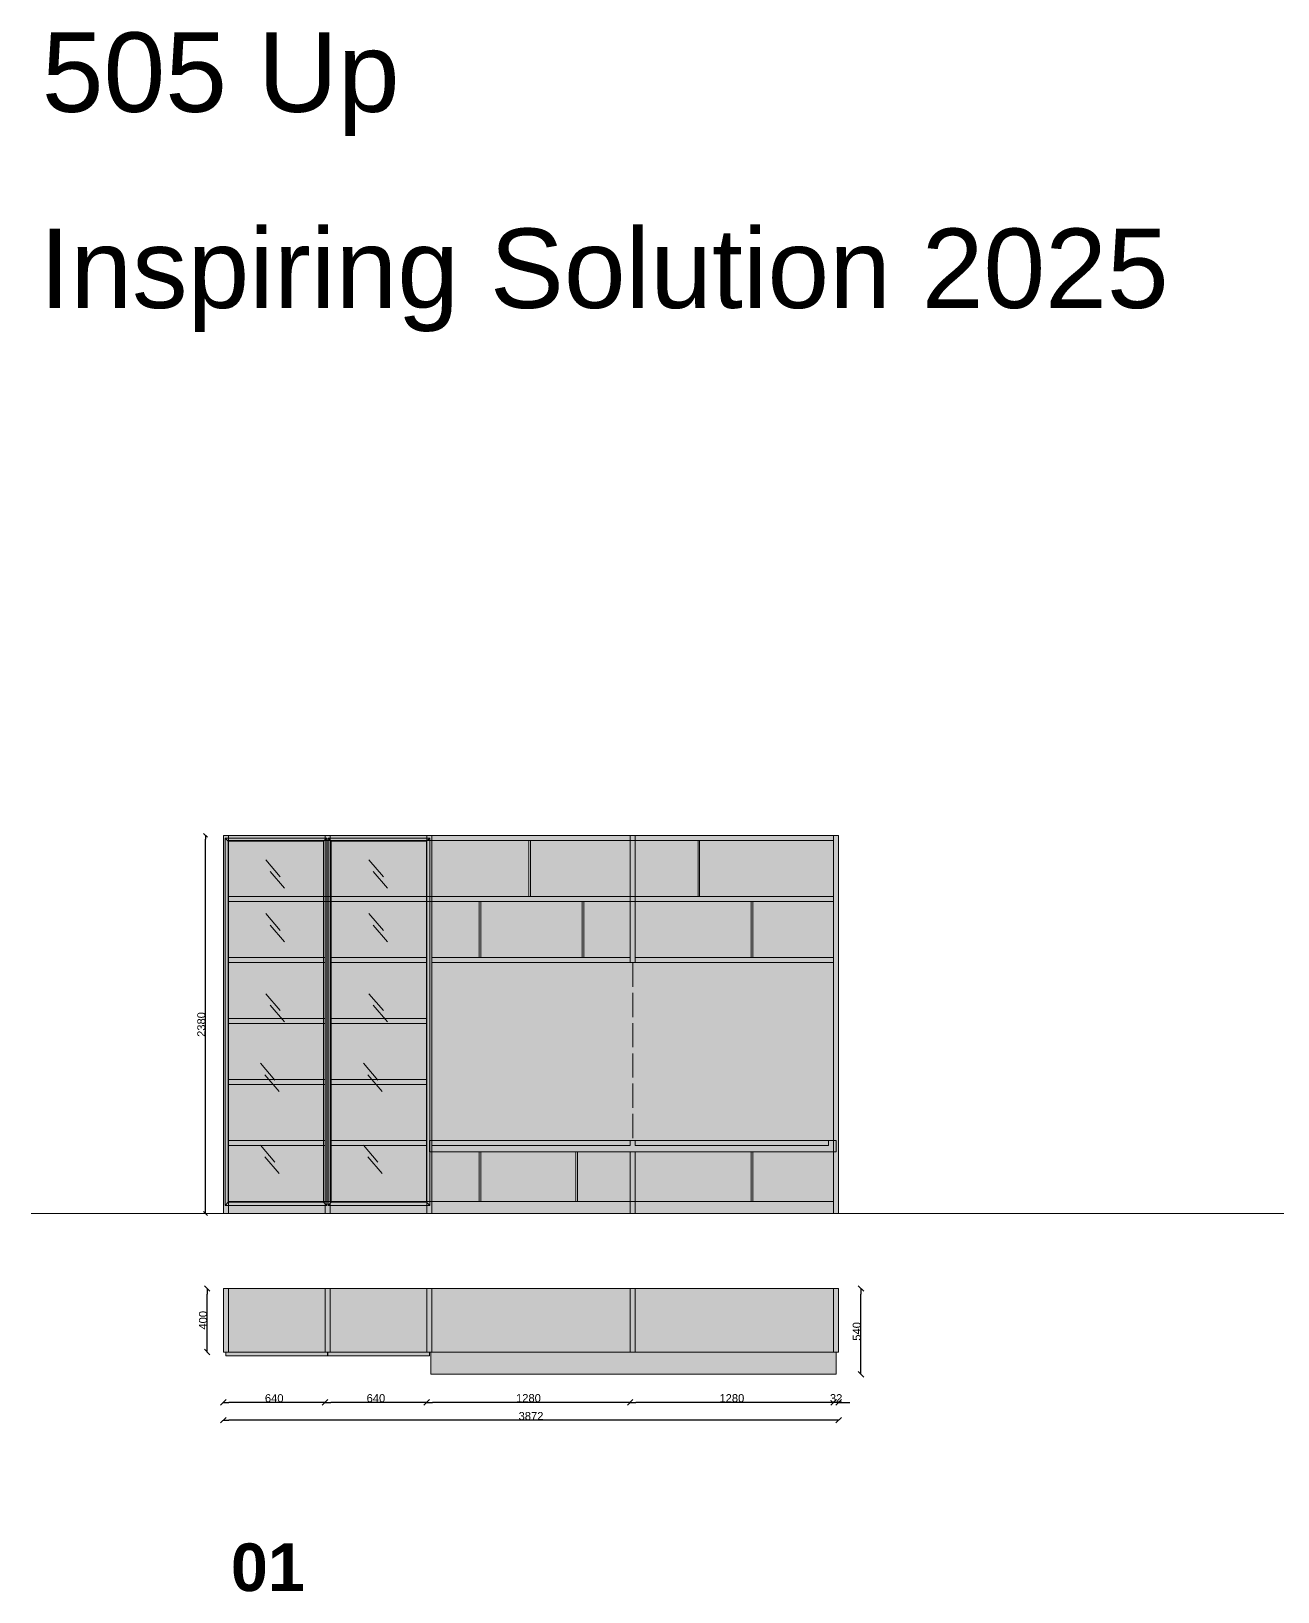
# Model space of a CAD drawing. Header units: millimetres. Extents: x -21288 to 39740, y -2987 to 21739.
# Drawn here: x -20858 to -13013, y 11920 to 21739 of the extents above; entities that cross this region are included whole.
import ezdxf

# ---------------------------------------------------------------- set-up
doc = ezdxf.new("R2010")
doc.units = ezdxf.units.MM
doc.header["$LTSCALE"] = 50
doc.header["$PDMODE"] = 1
doc.header["$PDSIZE"] = -2
doc.linetypes.add('ISO-02 Linea a tratti', pattern=[3.81, 3.048, -0.762])
doc.layers.get('0').update_dxf_attribs({"lineweight": 18})
doc.layers.add('Linee arredi', color=3, linetype='Continuous', lineweight=5)
doc.layers.add('Quote', color=7, linetype='Continuous', lineweight=5)
doc.styles.add('AI', font='Arial.ttf')
doc.styles.add('Arial', font='Arial.ttf')
doc.styles.add('Arial (bold)', font='Arial Bold.ttf')
doc.styles.add('Helvetica Neue', font='Helvetica Neue.ttf')
doc.dimstyles.new('M&C_DADA quote 2021', dxfattribs={"dimtxt": 50.344329, "dimasz": 24.727173, "dimexe": 0, "dimexo": 0, "dimgap": 0.5, "dimtad": 1, "dimdec": 0, "dimtxsty": 'Arial', "dimblk": 'VW_SLASH', "dimblk1": 'VW_SLASH', "dimblk2": 'VW_SLASH', "dimcen": 0, "dimse1": 1, "dimse2": 1, "dimazin": 0, "dimtfac": 1, "dimtdec": 0, "dimtix": 1, "dimtmove": 0, "dimatfit": 0, "dimldrblk": 'VW_SLASH-1', "dimfxl": 0, "dimfxlon": 1, "dimfrac": 2, "dimtolj": 1, "dimarcsym": 0})
doc.dimstyles.new('M&C_quote arredo', dxfattribs={"dimtxt": 50.344329, "dimasz": 35.34668, "dimexe": 0, "dimexo": 0, "dimgap": 0.5, "dimtad": 1, "dimdec": 0, "dimtxsty": 'Arial', "dimblk": 'VW_SLASH-2', "dimblk1": 'VW_SLASH-2', "dimblk2": 'VW_SLASH-2', "dimcen": 0, "dimse1": 1, "dimse2": 1, "dimazin": 0, "dimtfac": 1, "dimtdec": 0, "dimtix": 1, "dimtmove": 0, "dimatfit": 0, "dimldrblk": 'VW_SLASH-2', "dimfxl": 0, "dimfxlon": 1, "dimfrac": 2, "dimtolj": 1, "dimarcsym": 0})

# ---------------------------------------------------------------- blocks, each defined once
blk = doc.blocks.new('VW_SLASH-2')
at = {"color": 0, "linetype": 'ByBlock', "lineweight": -2, "transparency": 16777216}
blk.add_line((0, 0), (-1, 0), dxfattribs=at)
at = {"color": 0, "linetype": 'Continuous', "lineweight": -2, "transparency": 16777216, "flags": 128}
blk.add_lwpolyline([(0.5, 0.5), (-0.5, -0.5)], dxfattribs=at)
blk = doc.blocks.new('*D82')
at = {"layer": 'Defpoints', "color": 0, "linetype": 'Continuous', "transparency": 16777216}
for p in [(-19750.9, 13828.4), (-18430, 13828.4), (-18430, 13428.4)]:
    blk.add_point(p, dxfattribs=at)
at = {"layer": 'Quote', "color": 0, "linetype": 'Continuous', "lineweight": -2, "transparency": 16777216}
blk.add_line((-19750.9, 13463.7), (-19750.9, 13793), dxfattribs=at)
at = {"layer": 'Quote', "color": 0, "linetype": 'Continuous', "lineweight": -2, "transparency": 16777216, "xscale": 35.3466796875, "yscale": 35.3466796875, "zscale": 35.3466796875}
for p, rotation in [((-19750.9, 13828.4), 90), ((-19750.9, 13428.4), 270)]:
    blk.add_blockref('VW_SLASH-2', p, dxfattribs=dict(at, rotation=rotation))
at = {"layer": 'Quote', "color": 0, "linetype": 'Continuous', "lineweight": 5, "transparency": 16777216, "insert": (-19776.9, 13628.4), "char_height": 50.34, "attachment_point": 5, "rotation": 90, "style": 'Arial'}
blk.add_mtext('\\A1;400', dxfattribs=at)
blk = doc.blocks.new('*D83')
at = {"layer": 'Defpoints', "color": 0, "transparency": 16777216}
for p in [(-19648.9, 13211.7), (-19008.9, 13211.7), (-19648.9, 13111.8)]:
    blk.add_point(p, dxfattribs=at)
at = {"layer": 'Quote', "color": 0, "lineweight": -2, "transparency": 16777216}
blk.add_line((-19044.3, 13111.8), (-19613.6, 13111.8), dxfattribs=at)
at = {"layer": 'Quote', "color": 0, "lineweight": -2, "transparency": 16777216, "xscale": 35.3466796875, "yscale": 35.3466796875, "zscale": 35.3466796875, "rotation": 180}
blk.add_blockref('VW_SLASH-2', (-19648.9, 13111.8), dxfattribs=at)
at = {"layer": 'Quote', "color": 0, "lineweight": -2, "transparency": 16777216, "xscale": 35.3466796875, "yscale": 35.3466796875, "zscale": 35.3466796875}
blk.add_blockref('VW_SLASH-2', (-19008.9, 13111.8), dxfattribs=at)
at = {"layer": 'Quote', "color": 0, "transparency": 16777216, "insert": (-19328.9, 13137.7), "char_height": 50.34, "attachment_point": 5, "style": 'Arial'}
blk.add_mtext('\\A1;640', dxfattribs=at)
blk = doc.blocks.new('*D84')
at = {"layer": 'Defpoints', "color": 0, "transparency": 16777216}
for p in [(-19008.9, 13211.7), (-18368.9, 13211.7), (-19008.9, 13111.8)]:
    blk.add_point(p, dxfattribs=at)
at = {"layer": 'Quote', "color": 0, "lineweight": -2, "transparency": 16777216}
blk.add_line((-18404.3, 13111.8), (-18973.6, 13111.8), dxfattribs=at)
at = {"layer": 'Quote', "color": 0, "lineweight": -2, "transparency": 16777216, "xscale": 35.3466796875, "yscale": 35.3466796875, "zscale": 35.3466796875, "rotation": 180}
blk.add_blockref('VW_SLASH-2', (-19008.9, 13111.8), dxfattribs=at)
at = {"layer": 'Quote', "color": 0, "lineweight": -2, "transparency": 16777216, "xscale": 35.3466796875, "yscale": 35.3466796875, "zscale": 35.3466796875}
blk.add_blockref('VW_SLASH-2', (-18368.9, 13111.8), dxfattribs=at)
at = {"layer": 'Quote', "color": 0, "transparency": 16777216, "insert": (-18688.9, 13138), "char_height": 50.34, "attachment_point": 5, "style": 'Arial'}
blk.add_mtext('\\A1;640', dxfattribs=at)
blk = doc.blocks.new('*D85')
at = {"layer": 'Defpoints', "color": 0, "transparency": 16777216}
for p in [(-17088.9, 14791.7), (-18368.9, 13211.7), (-18368.9, 13111.8)]:
    blk.add_point(p, dxfattribs=at)
at = {"layer": 'Quote', "color": 0, "lineweight": -2, "transparency": 16777216}
blk.add_line((-17124.3, 13111.8), (-18333.6, 13111.8), dxfattribs=at)
at = {"layer": 'Quote', "color": 0, "lineweight": -2, "transparency": 16777216, "xscale": 35.3466796875, "yscale": 35.3466796875, "zscale": 35.3466796875, "rotation": 180}
blk.add_blockref('VW_SLASH-2', (-18368.9, 13111.8), dxfattribs=at)
at = {"layer": 'Quote', "color": 0, "lineweight": -2, "transparency": 16777216, "xscale": 35.3466796875, "yscale": 35.3466796875, "zscale": 35.3466796875}
blk.add_blockref('VW_SLASH-2', (-17088.9, 13111.8), dxfattribs=at)
at = {"layer": 'Quote', "color": 0, "transparency": 16777216, "insert": (-17728.9, 13138.5), "char_height": 50.34, "attachment_point": 5, "style": 'Arial'}
blk.add_mtext('\\A1;1280', dxfattribs=at)
blk = doc.blocks.new('*D86')
at = {"layer": 'Defpoints', "color": 0, "transparency": 16777216}
for p in [(-17088.9, 14791.7), (-15808.9, 13211.7), (-17088.9, 13111.8)]:
    blk.add_point(p, dxfattribs=at)
at = {"layer": 'Quote', "color": 0, "lineweight": -2, "transparency": 16777216}
blk.add_line((-15844.3, 13111.8), (-17053.6, 13111.8), dxfattribs=at)
at = {"layer": 'Quote', "color": 0, "lineweight": -2, "transparency": 16777216, "xscale": 35.3466796875, "yscale": 35.3466796875, "zscale": 35.3466796875, "rotation": 180}
blk.add_blockref('VW_SLASH-2', (-17088.9, 13111.8), dxfattribs=at)
at = {"layer": 'Quote', "color": 0, "lineweight": -2, "transparency": 16777216, "xscale": 35.3466796875, "yscale": 35.3466796875, "zscale": 35.3466796875}
blk.add_blockref('VW_SLASH-2', (-15808.9, 13111.8), dxfattribs=at)
at = {"layer": 'Quote', "color": 0, "transparency": 16777216, "insert": (-16448.9, 13138), "char_height": 50.34, "attachment_point": 5, "style": 'Arial'}
blk.add_mtext('\\A1;1280', dxfattribs=at)
blk = doc.blocks.new('*D87')
at = {"layer": 'Defpoints', "color": 0, "transparency": 16777216}
for p in [(-15808.9, 13211.7), (-15776.9, 13211.7), (-15808.9, 13111.8)]:
    blk.add_point(p, dxfattribs=at)
at = {"layer": 'Quote', "color": 0, "lineweight": -2, "transparency": 16777216}
for p, q in [((-15844.3, 13111.8), (-15879.6, 13111.8)), ((-15776.9, 13111.8), (-15808.9, 13111.8)), ((-15741.6, 13111.8), (-15706.2, 13111.8))]:
    blk.add_line(p, q, dxfattribs=at)
at = {"layer": 'Quote', "color": 0, "lineweight": -2, "transparency": 16777216, "xscale": 35.3466796875, "yscale": 35.3466796875, "zscale": 35.3466796875}
blk.add_blockref('VW_SLASH-2', (-15808.9, 13111.8), dxfattribs=at)
at = {"layer": 'Quote', "color": 0, "lineweight": -2, "transparency": 16777216, "xscale": 35.3466796875, "yscale": 35.3466796875, "zscale": 35.3466796875, "rotation": 180}
blk.add_blockref('VW_SLASH-2', (-15776.9, 13111.8), dxfattribs=at)
at = {"layer": 'Quote', "color": 0, "transparency": 16777216, "insert": (-15792.9, 13138), "char_height": 50.34, "attachment_point": 5, "style": 'Arial'}
blk.add_mtext('\\A1;32', dxfattribs=at)
blk = doc.blocks.new('*D88')
at = {"layer": 'Defpoints', "color": 0, "linetype": 'Continuous', "transparency": 16777216}
for p in [(-19648.9, 13111.8), (-15776.9, 13111.8), (-19648.9, 12999.8)]:
    blk.add_point(p, dxfattribs=at)
at = {"layer": 'Quote', "color": 0, "linetype": 'Continuous', "lineweight": -2, "transparency": 16777216}
blk.add_line((-15812.3, 12999.8), (-19613.6, 12999.8), dxfattribs=at)
at = {"layer": 'Quote', "color": 0, "linetype": 'Continuous', "lineweight": -2, "transparency": 16777216, "xscale": 35.3466796875, "yscale": 35.3466796875, "zscale": 35.3466796875, "rotation": 180}
blk.add_blockref('VW_SLASH-2', (-19648.9, 12999.8), dxfattribs=at)
at = {"layer": 'Quote', "color": 0, "linetype": 'Continuous', "lineweight": -2, "transparency": 16777216, "xscale": 35.3466796875, "yscale": 35.3466796875, "zscale": 35.3466796875}
blk.add_blockref('VW_SLASH-2', (-15776.9, 12999.8), dxfattribs=at)
at = {"layer": 'Quote', "color": 0, "linetype": 'Continuous', "lineweight": 5, "transparency": 16777216, "insert": (-17712.9, 13025.7), "char_height": 50.34, "attachment_point": 5, "style": 'Arial'}
blk.add_mtext('\\A1;3872', dxfattribs=at)
blk = doc.blocks.new('VW_SLASH')
at = {"color": 0, "linetype": 'ByBlock', "lineweight": -2, "transparency": 16777216}
blk.add_line((0, 0), (-1, 0), dxfattribs=at)
at = {"color": 0, "linetype": 'Continuous', "lineweight": 5, "transparency": 16777216, "flags": 128}
blk.add_lwpolyline([(0.5, 0.5), (-0.5, -0.5)], dxfattribs=at)
blk = doc.blocks.new('*D89')
at = {"layer": 'Defpoints', "color": 0, "linetype": 'Continuous', "transparency": 16777216}
for p in [(-19761.9, 16679.4), (-19648.9, 16679.4), (-18763, 14299.4)]:
    blk.add_point(p, dxfattribs=at)
at = {"layer": 'Quote', "color": 0, "linetype": 'Continuous', "lineweight": -2, "transparency": 16777216}
blk.add_line((-19761.9, 14324.1), (-19761.9, 16654.6), dxfattribs=at)
at = {"layer": 'Quote', "color": 0, "linetype": 'Continuous', "lineweight": -2, "transparency": 16777216, "xscale": 24.7271728515625, "yscale": 24.7271728515625, "zscale": 24.7271728515625}
for p, rotation in [((-19761.9, 16679.4), 90), ((-19761.9, 14299.4), 270)]:
    blk.add_blockref('VW_SLASH', p, dxfattribs=dict(at, rotation=rotation))
at = {"layer": 'Quote', "color": 0, "linetype": 'Continuous', "lineweight": 5, "transparency": 16777216, "insert": (-19787.6, 15489.4), "char_height": 50.16, "attachment_point": 5, "rotation": 90, "style": 'Helvetica Neue'}
blk.add_mtext('\\A1;2380', dxfattribs=at)
blk = doc.blocks.new('VW_SLASH-1')
at = {"color": 0, "linetype": 'ByBlock', "lineweight": -2, "transparency": 16777216}
blk.add_line((0, 0), (-1, 0), dxfattribs=at)
at = {"color": 0, "linetype": 'Continuous', "lineweight": -2, "transparency": 16777216, "flags": 128}
blk.add_lwpolyline([(0.5, 0.5), (-0.5, -0.5)], dxfattribs=at)
blk = doc.blocks.new('*D91')
at = {"layer": 'Defpoints', "color": 0, "linetype": 'Continuous', "transparency": 16777216}
for p in [(-15776.9, 13828.4), (-15636.9, 13828.4), (-15792.9, 13288.4)]:
    blk.add_point(p, dxfattribs=at)
at = {"layer": 'Quote', "color": 0, "linetype": 'Continuous', "lineweight": -2, "transparency": 16777216}
blk.add_line((-15636.9, 13323.7), (-15636.9, 13793), dxfattribs=at)
at = {"layer": 'Quote', "color": 0, "linetype": 'Continuous', "lineweight": -2, "transparency": 16777216, "xscale": 35.3466796875, "yscale": 35.3466796875, "zscale": 35.3466796875}
for p, rotation in [((-15636.9, 13828.4), 90), ((-15636.9, 13288.4), 270)]:
    blk.add_blockref('VW_SLASH-2', p, dxfattribs=dict(at, rotation=rotation))
at = {"layer": 'Quote', "color": 0, "linetype": 'Continuous', "lineweight": 5, "transparency": 16777216, "insert": (-15662.9, 13558.4), "char_height": 50.34, "attachment_point": 5, "rotation": 90, "style": 'Arial'}
blk.add_mtext('\\A1;540', dxfattribs=at)
blk = doc.blocks.new('Gruppo-16')
h = blk.add_hatch(color=252)
h.dxf.hatch_style = 1
h.paths.add_polyline_path([(29402.5, 17869.8), (28762.5, 17869.8), (28782.4, 17849.8), (29382.5, 17849.8)], flags=17)
h.paths.add_polyline_path([(28782.4, 17849.8), (28762.5, 17869.8), (28762.5, 15558.8), (29402.5, 15558.8), (29402.5, 17869.8), (29382.5, 17849.8), (29382.5, 15578.8), (28782.4, 15578.8)])
at = {"transparency": 33554643}
h = blk.add_hatch(color=256, dxfattribs=at)
h.dxf.hatch_style = 1
h.set_gradient(color1=(195, 255, 255), tint=1)
h.paths.add_polyline_path([(29382.5, 17849.8), (28782.4, 17849.8), (28782.4, 15578.8), (29382.5, 15578.8)])
at = {"layer": 'Linee arredi', "linetype": 'Continuous', "lineweight": 13}
for p, q in [((28762.5, 17869.8), (28782.4, 17849.8)), ((29382.5, 17849.8), (29402.5, 17869.8)), ((29019.2, 17731.8), (29109.9, 17626.1)), ((29045.7, 17660.1), (29136.3, 17554.3)), ((29019.2, 17394.5), (29109.9, 17288.7)), ((29045.7, 17322.7), (29136.3, 17217)), ((29019.2, 16890.1), (29109.9, 16784.4)), ((29045.7, 16818.4), (29136.3, 16712.6)), ((28985.7, 16452.7), (29076.3, 16347)), ((29012.1, 16380.9), (29102.8, 16275.2)), ((28985.7, 15936.6), (29076.3, 15830.9)), ((29012.1, 15864.9), (29102.8, 15759.2)), ((28782.4, 15578.8), (28762.5, 15558.8)), ((29382.5, 15578.8), (29402.5, 15558.8))]:
    blk.add_line(p, q, dxfattribs=at)
at = {"layer": 'Linee arredi', "linetype": 'Continuous', "lineweight": 13, "transparency": 33554687, "flags": 128}
for points in [[(28762.5, 15558.8), (29402.5, 15558.8), (29402.5, 17869.8), (28762.5, 17869.8)], [(29382.5, 17849.8), (29382.5, 15578.8), (28782.4, 15578.8), (28782.4, 17849.8)], [(28782.4, 17849.8), (29382.5, 17849.8), (29382.5, 15578.8), (28782.4, 15578.8)]]:
    blk.add_lwpolyline(points, close=True, dxfattribs=at)
at = {"layer": 'Linee arredi', "linetype": 'Continuous', "lineweight": 13, "flags": 128}
for points in [[(28762.5, 15558.8), (29402.5, 15558.8), (29402.5, 17869.8), (28762.5, 17869.8)], [(28782.4, 17849.8), (29382.5, 17849.8), (29382.5, 15578.8), (28782.4, 15578.8)], [(29382.5, 17849.8), (29382.5, 15578.8), (28782.4, 15578.8), (28782.4, 17849.8)]]:
    blk.add_lwpolyline(points, close=True, dxfattribs=at)

msp = doc.modelspace()

# ---------------------------------------------------------------- hatches: boundary and pattern name
at = {"layer": 'Linee arredi'}
h = msp.add_hatch(color=7, dxfattribs=at)
h.dxf.hatch_style = 1
h.paths.add_polyline_path([(-19648.94, 16679.37), (-19616.94, 16679.37), (-19616.94, 14299.37), (-19648.94, 14299.37)])
h = msp.add_hatch(color=7, dxfattribs=at)
h.dxf.hatch_style = 1
h.paths.add_polyline_path([(-19616.94, 16647.37), (-19616.94, 16679.37), (-15808.94, 16679.37), (-15808.94, 16647.37)])
h = msp.add_hatch(color=7, dxfattribs=at)
h.dxf.hatch_style = 1
h.paths.add_polyline_path([(-19008.94, 16679.37), (-18976.94, 16679.37), (-18976.94, 14299.37), (-19008.94, 14299.37)])
h = msp.add_hatch(color=7, dxfattribs=at)
h.dxf.hatch_style = 1
h.paths.add_polyline_path([(-18368.94, 16679.37), (-18336.94, 16679.37), (-18336.94, 14299.37), (-18368.94, 14299.37)])
h = msp.add_hatch(color=254, dxfattribs=at)
h.dxf.hatch_style = 1
h.paths.add_polyline_path([(-17727, 16647.37), (-18336.94, 16647.37), (-18336.94, 16295.37), (-17727, 16295.37)])
h.paths.add_polyline_path([(-17088.94, 16295.37), (-17088.94, 16647.37), (-17717, 16647.37), (-17717, 16295.37)])
h = msp.add_hatch(color=7, dxfattribs=at)
h.dxf.hatch_style = 1
h.paths.add_polyline_path([(-17088.94, 16679.37), (-17056.94, 16679.37), (-17056.94, 15879.37), (-17088.94, 15879.37)])
h = msp.add_hatch(color=254, dxfattribs=at)
h.dxf.hatch_style = 1
h.paths.add_polyline_path([(-17056.94, 16647.37), (-17056.94, 16295.37), (-16661.94, 16295.37), (-16661.94, 16647.37)])
h.paths.add_polyline_path([(-16651.94, 16647.37), (-16651.94, 16295.37), (-15808.94, 16295.37), (-15808.94, 16647.37)])
h = msp.add_hatch(color=7, dxfattribs=at)
h.dxf.hatch_style = 1
h.paths.add_polyline_path([(-15808.94, 16679.37), (-15776.94, 16679.37), (-15776.94, 14299.37), (-15808.94, 14299.37)])
h = msp.add_hatch(color=7, dxfattribs=at)
h.dxf.hatch_style = 1
h.paths.add_polyline_path([(-19616.99, 16263.37), (-19616.99, 16295.37), (-15808.94, 16295.37), (-15808.94, 16263.37)])
h = msp.add_hatch(color=254, dxfattribs=at)
h.dxf.hatch_style = 1
h.paths.add_polyline_path([(-17088.94, 16263.37), (-17380.94, 16263.37), (-17380.94, 15911.37), (-17088.94, 15911.37)])
h.paths.add_polyline_path([(-17390.94, 16263.37), (-18028.94, 16263.37), (-18028.94, 15911.37), (-17390.94, 15911.37)])
h.paths.add_polyline_path([(-18038.94, 16263.37), (-18336.94, 16263.37), (-18336.94, 15911.37), (-18038.94, 15911.37)])
h = msp.add_hatch(color=254, dxfattribs=at)
h.dxf.hatch_style = 1
h.paths.add_polyline_path([(-17056.94, 16263.37), (-17056.94, 15911.37), (-16327.26, 15911.37), (-16327.26, 16263.37)])
h.paths.add_polyline_path([(-15808.94, 15911.37), (-15808.94, 16263.37), (-16317.26, 16263.37), (-16317.26, 15911.37)])
h = msp.add_hatch(color=7, dxfattribs=at)
h.dxf.hatch_style = 1
h.paths.add_polyline_path([(-18336.94, 15879.37), (-18336.94, 15911.37), (-17088.94, 15911.37), (-17088.94, 15879.37)])
h = msp.add_hatch(color=7, dxfattribs=at)
h.dxf.hatch_style = 1
h.paths.add_polyline_path([(-17056.94, 15879.37), (-17056.94, 15911.37), (-15808.94, 15911.37), (-15808.94, 15879.37)])
h = msp.add_hatch(color=253, dxfattribs=at)
h.dxf.hatch_style = 1
h.paths.add_polyline_path([(-17072.94, 15879.37), (-17088.94, 15879.37), (-18336.94, 15879.37), (-18336.94, 14759.37), (-17072.94, 14759.37)])
h.paths.add_polyline_path([(-15808.94, 15879.37), (-17056.94, 15879.37), (-17072.94, 15879.37), (-17072.94, 14759.37), (-15808.94, 14759.37)])
h = msp.add_hatch(color=252, dxfattribs=at)
h.dxf.hatch_style = 1
h.paths.add_polyline_path([(-18351.94, 14759.37), (-15791.94, 14759.37), (-15791.94, 14687.37), (-18351.94, 14687.37)])
h = msp.add_hatch(color=254, dxfattribs=at)
h.dxf.hatch_style = 1
h.paths.add_polyline_path([(-18038.94, 14687.37), (-18336.94, 14687.37), (-18336.94, 14375.37), (-18038.94, 14375.37)])
h.paths.add_polyline_path([(-17430.94, 14375.37), (-17430.94, 14687.37), (-18028.94, 14687.37), (-18028.94, 14375.37)])
h.paths.add_polyline_path([(-17088.94, 14687.37), (-17420.94, 14687.37), (-17420.94, 14375.37), (-17088.94, 14375.37)])
h = msp.add_hatch(color=7, dxfattribs=at)
h.dxf.hatch_style = 1
h.paths.add_polyline_path([(-17088.94, 14687.37), (-17056.94, 14687.37), (-17056.94, 14299.37), (-17088.94, 14299.37)])
h = msp.add_hatch(color=254, dxfattribs=at)
h.dxf.hatch_style = 1
h.paths.add_polyline_path([(-16327.26, 14687.37), (-17056.94, 14687.37), (-17056.94, 14375.37), (-16327.26, 14375.37)])
h.paths.add_polyline_path([(-15808.94, 14687.37), (-16317.26, 14687.37), (-16317.26, 14375.37), (-15808.94, 14375.37)])
h = msp.add_hatch(color=7, dxfattribs=at)
h.dxf.hatch_style = 1
h.paths.add_polyline_path([(-19616.94, 14299.37), (-19616.94, 14375.37), (-15808.94, 14375.37), (-15808.94, 14299.37)])
h = msp.add_hatch(color=7, dxfattribs=at)
h.dxf.hatch_style = 1
h.paths.add_polyline_path([(-19616.94, 13828.38), (-19648.94, 13828.38), (-19648.94, 13428.38), (-19616.94, 13428.38)])
h.paths.add_polyline_path([(-19008.94, 13828.38), (-19616.94, 13828.38), (-19616.94, 13428.38), (-19008.94, 13428.38)])
h.paths.add_polyline_path([(-18976.94, 13828.38), (-19008.94, 13828.38), (-19008.94, 13428.38), (-18991.26, 13428.38), (-18976.94, 13428.38)])
h.paths.add_polyline_path([(-18368.94, 13828.38), (-18976.94, 13828.38), (-18976.94, 13428.38), (-18368.94, 13428.38)])
h.paths.add_polyline_path([(-18336.94, 13828.38), (-18368.94, 13828.38), (-18368.94, 13428.38), (-18351.26, 13428.38), (-18336.94, 13428.38)])
h.paths.add_polyline_path([(-17088.94, 13828.38), (-18336.94, 13828.38), (-18336.94, 13428.38), (-17088.94, 13428.38)])
h.paths.add_polyline_path([(-17056.94, 13828.38), (-17088.94, 13828.38), (-17088.94, 13428.38), (-17056.94, 13428.38)])
h.paths.add_polyline_path([(-15808.94, 13828.38), (-17056.94, 13828.38), (-17056.94, 13428.38), (-15808.94, 13428.38)])
h.paths.add_polyline_path([(-15776.94, 13828.38), (-15808.94, 13828.38), (-15808.94, 13428.38), (-15776.94, 13428.38)])
h = msp.add_hatch(color=252, dxfattribs=at)
h.dxf.hatch_style = 1
h.paths.add_polyline_path([(-18992.94, 13428.38), (-19632.94, 13428.38), (-19632.94, 13405.66), (-18992.94, 13405.66)])
h = msp.add_hatch(color=252, dxfattribs=at)
h.dxf.hatch_style = 1
h.paths.add_polyline_path([(-18351.26, 13428.38), (-18991.26, 13428.38), (-18991.26, 13405.66), (-18351.26, 13405.66)])
h = msp.add_hatch(color=252, dxfattribs=at)
h.dxf.hatch_style = 1
h.paths.add_polyline_path([(-15792.94, 13428.38), (-15808.94, 13428.38), (-18342.78, 13428.38), (-18342.78, 13288.38), (-15792.94, 13288.38)])

# ---------------------------------------------------------------- linework, layer by layer
msp.add_line((-20858.11, 14299.37), (39673.86, 14299.37))
at = {"layer": 'Linee arredi', "linetype": 'ISO-02 Linea a tratti', "lineweight": 5, "transparency": 33554687}
msp.add_line((-17072.94, 15879.37), (-17072.94, 14759.37), dxfattribs=at)
at = {"layer": 'Linee arredi', "linetype": 'Continuous', "lineweight": 5, "transparency": 33554687, "flags": 128}
for points in [[(-19648.94, 16679.37), (-19616.94, 16679.37), (-19616.94, 14299.37), (-19648.94, 14299.37)], [(-19616.94, 16647.37), (-19616.94, 16679.37), (-15808.94, 16679.37), (-15808.94, 16647.37)], [(-19008.94, 16679.37), (-18976.94, 16679.37), (-18976.94, 14299.37), (-19008.94, 14299.37)], [(-18368.94, 16679.37), (-18336.94, 16679.37), (-18336.94, 14299.37), (-18368.94, 14299.37)], [(-17088.94, 16679.37), (-17056.94, 16679.37), (-17056.94, 15879.37), (-17088.94, 15879.37)], [(-15808.94, 16679.37), (-15776.94, 16679.37), (-15776.94, 14299.37), (-15808.94, 14299.37)], [(-19616.99, 16263.37), (-19616.99, 16295.37), (-15808.94, 16295.37), (-15808.94, 16263.37)], [(-19616.94, 15879.37), (-19616.94, 15911.37), (-19008.94, 15911.37), (-19008.94, 15879.37)], [(-18976.94, 15879.37), (-18976.94, 15911.37), (-18368.94, 15911.37), (-18368.94, 15879.37)], [(-18336.94, 15879.37), (-18336.94, 15911.37), (-17088.94, 15911.37), (-17088.94, 15879.37)], [(-17056.94, 15879.37), (-17056.94, 15911.37), (-15808.94, 15911.37), (-15808.94, 15879.37)], [(-19616.94, 15495.67), (-19616.94, 15527.67), (-19008.94, 15527.67), (-19008.94, 15495.67)], [(-18976.94, 15495.67), (-18976.94, 15527.67), (-18368.94, 15527.67), (-18368.94, 15495.67)], [(-19616.94, 15111.98), (-19616.94, 15143.98), (-19008.94, 15143.98), (-19008.94, 15111.98)], [(-18976.94, 15111.98), (-18976.94, 15143.98), (-18368.94, 15143.98), (-18368.94, 15111.98)], [(-19616.94, 14727.37), (-19616.94, 14759.37), (-19008.94, 14759.37), (-19008.94, 14727.37)], [(-18976.94, 14727.37), (-18976.94, 14759.37), (-18368.94, 14759.37), (-18368.94, 14727.37)], [(-18351.94, 14759.37), (-15791.94, 14759.37), (-15791.94, 14687.37), (-18351.94, 14687.37)], [(-18336.94, 14727.37), (-18336.94, 14759.37), (-17088.94, 14759.37), (-17088.94, 14727.37)], [(-17088.94, 14687.37), (-17056.94, 14687.37), (-17056.94, 14299.37), (-17088.94, 14299.37)], [(-19616.94, 14299.37), (-19616.94, 14375.37), (-15808.94, 14375.37), (-15808.94, 14299.37)], [(-19648.94, 13828.38), (-19616.94, 13828.38), (-19616.94, 13428.38), (-19648.94, 13428.38)], [(-19008.94, 13828.38), (-19616.94, 13828.38), (-19616.94, 13428.38), (-19008.94, 13428.38)], [(-19008.94, 13828.38), (-18976.94, 13828.38), (-18976.94, 13428.38), (-19008.94, 13428.38)], [(-18368.94, 13828.38), (-18976.94, 13828.38), (-18976.94, 13428.38), (-18368.94, 13428.38)], [(-18368.94, 13828.38), (-18336.94, 13828.38), (-18336.94, 13428.38), (-18368.94, 13428.38)], [(-18336.94, 13828.38), (-17088.94, 13828.38), (-17088.94, 13428.38), (-18336.94, 13428.38)], [(-17088.94, 13828.38), (-17056.94, 13828.38), (-17056.94, 13428.38), (-17088.94, 13428.38)], [(-17056.94, 13828.38), (-15808.94, 13828.38), (-15808.94, 13428.38), (-17056.94, 13428.38)], [(-15808.94, 13828.38), (-15776.94, 13828.38), (-15776.94, 13428.38), (-15808.94, 13428.38)], [(-19632.94, 13428.38), (-18991.26, 13428.38), (-18991.26, 13405.66), (-19632.94, 13405.66)], [(-18992.94, 13428.38), (-18351.26, 13428.38), (-18351.26, 13405.66), (-18992.94, 13405.66)], [(-18342.78, 13428.38), (-15792.94, 13428.38), (-15792.94, 13288.38), (-18342.78, 13288.38)]]:
    msp.add_lwpolyline(points, close=True, dxfattribs=at)
at = {"layer": 'Linee arredi', "linetype": 'Continuous', "lineweight": 15, "transparency": 33554687, "flags": 128}
for points in [[(-17727, 16647.34), (-17717, 16647.34), (-17717, 16295.34), (-17727, 16295.34)], [(-16661.94, 16647.37), (-16651.94, 16647.37), (-16651.94, 16295.37), (-16661.94, 16295.37)], [(-18038.94, 16263.37), (-18028.94, 16263.37), (-18028.94, 15911.37), (-18038.94, 15911.37)], [(-17390.94, 16263.37), (-17380.94, 16263.37), (-17380.94, 15911.37), (-17390.94, 15911.37)], [(-16327.26, 16263.37), (-16317.26, 16263.37), (-16317.26, 15911.37), (-16327.26, 15911.37)], [(-17056.94, 14727.37), (-17056.94, 14759.37), (-15840.94, 14759.37), (-15840.94, 14727.37)], [(-18038.94, 14688.37), (-18028.94, 14688.37), (-18028.94, 14375.37), (-18038.94, 14375.37)], [(-17430.94, 14688.37), (-17420.94, 14688.37), (-17420.94, 14375.37), (-17430.94, 14375.37)], [(-16327.26, 14687.37), (-16317.26, 14687.37), (-16317.26, 14375.37), (-16327.26, 14375.37)]]:
    msp.add_lwpolyline(points, close=True, dxfattribs=at)

# ---------------------------------------------------------------- block references
at = {"layer": 'Linee arredi', "transparency": 33554687}
for p in [(-48400.77, -1207.4), (-47752.05, -1207.4)]:
    msp.add_blockref('Gruppo-16', p, dxfattribs=at)

# ---------------------------------------------------------------- texts
at = {"char_height": 500, "width": 77910.0806, "attachment_point": 1, "style": 'AI'}
for s, insert in [('505 Up', (-20791.57, 21731.38)), ('Inspiring Solution 2025', (-20805.76, 20497.14))]:
    msp.add_mtext(s, dxfattribs=dict(at, insert=insert))
at = {"layer": 'Linee arredi', "transparency": 33554687, "insert": (-19601.69, 11920.12), "char_height": 300, "attachment_point": 7, "line_spacing_factor": 1.006858, "style": 'Arial (bold)'}
msp.add_mtext('01', dxfattribs=at)

# ---------------------------------------------------------------- dimensions: what is measured, and where the dimension line sits
at = {"layer": 'Quote', "linetype": 'Continuous', "lineweight": 5, "transparency": 33554687}
for base, p1, p2, dimstyle, override, picture, middle in [((-19761.93, 16679.37), (-18763.03, 14299.37), (-19648.94, 16679.37), 'M&C_DADA quote 2021', {"dimtxt": 50.16059, "dimgap": 0.25, "dimdec": 1, "dimpost": '<>', "dimtxsty": 'Helvetica Neue', "dimtmove": 2}, '*D89', (-19787.65, 15489.37)), ((-19750.94, 13828.38), (-18430.02, 13428.38), (-18430.02, 13828.38), 'M&C_quote arredo', {"dimgap": 0.25, "dimpost": '<>', "dimtxsty": 'Arial', "dimtmove": 2}, '*D82', (-19776.89, 13628.38)), ((-15636.93, 13828.38), (-15792.94, 13288.38), (-15776.94, 13828.38), 'M&C_quote arredo', {"dimgap": 0.25, "dimpost": '<>', "dimtxsty": 'Arial', "dimtmove": 2}, '*D91', (-15662.88, 13558.38))]:
    dim = msp.add_linear_dim(base=base, p1=p1, p2=p2, angle=270, dimstyle=dimstyle, override=override, dxfattribs=at)
    dim.commit()
    dim.dimension.update_dxf_attribs({"geometry": picture, "text_midpoint": middle})
at = {"layer": 'Quote'}
for base, p1, p2, override, picture, middle in [((-18368.94, 13111.75), (-17088.94, 14791.66), (-18368.94, 13211.66), {"dimgap": 1, "dimpost": '<>', "dimtxsty": 'Arial', "dimtmove": 2}, '*D85', (-17728.94, 13138.46)), ((-17088.94, 13111.75), (-15808.94, 13211.66), (-17088.94, 14791.66), {"dimgap": 0.5, "dimpost": '<>', "dimtxsty": 'Arial', "dimtmove": 2}, '*D86', (-16448.94, 13137.96)), ((-19648.94, 13111.75), (-19008.94, 13211.66), (-19648.94, 13211.66), {"dimgap": 0.25, "dimpost": '<>', "dimtxsty": 'Arial', "dimtmove": 2}, '*D83', (-19328.94, 13137.71)), ((-19008.94, 13111.75), (-18368.94, 13211.66), (-19008.94, 13211.66), {"dimgap": 0.5, "dimpost": '<>', "dimtxsty": 'Arial', "dimtmove": 2}, '*D84', (-18688.94, 13137.96)), ((-15808.94, 13111.75), (-15776.94, 13211.66), (-15808.94, 13211.66), {"dimgap": 0.5, "dimpost": '<>', "dimtxsty": 'Arial', "dimtmove": 2}, '*D87', (-15792.94, 13137.97))]:
    dim = msp.add_linear_dim(base=base, p1=p1, p2=p2, dimstyle='M&C_quote arredo', override=override, dxfattribs=at)
    dim.commit()
    dim.dimension.update_dxf_attribs({"geometry": picture, "text_midpoint": middle})
at = {"layer": 'Quote', "linetype": 'Continuous', "lineweight": 5, "transparency": 33554687}
dim = msp.add_linear_dim(base=(-19648.94, 12999.75), p1=(-15776.94, 13111.75), p2=(-19648.94, 13111.75), dimstyle='M&C_quote arredo', override={"dimgap": 0.25, "dimpost": '<>', "dimtxsty": 'Arial', "dimtmove": 2}, dxfattribs=at)
dim.commit()
dim.dimension.update_dxf_attribs({"geometry": '*D88', "text_midpoint": (-17712.94, 13025.72)})

doc.saveas('drawing.dxf')
